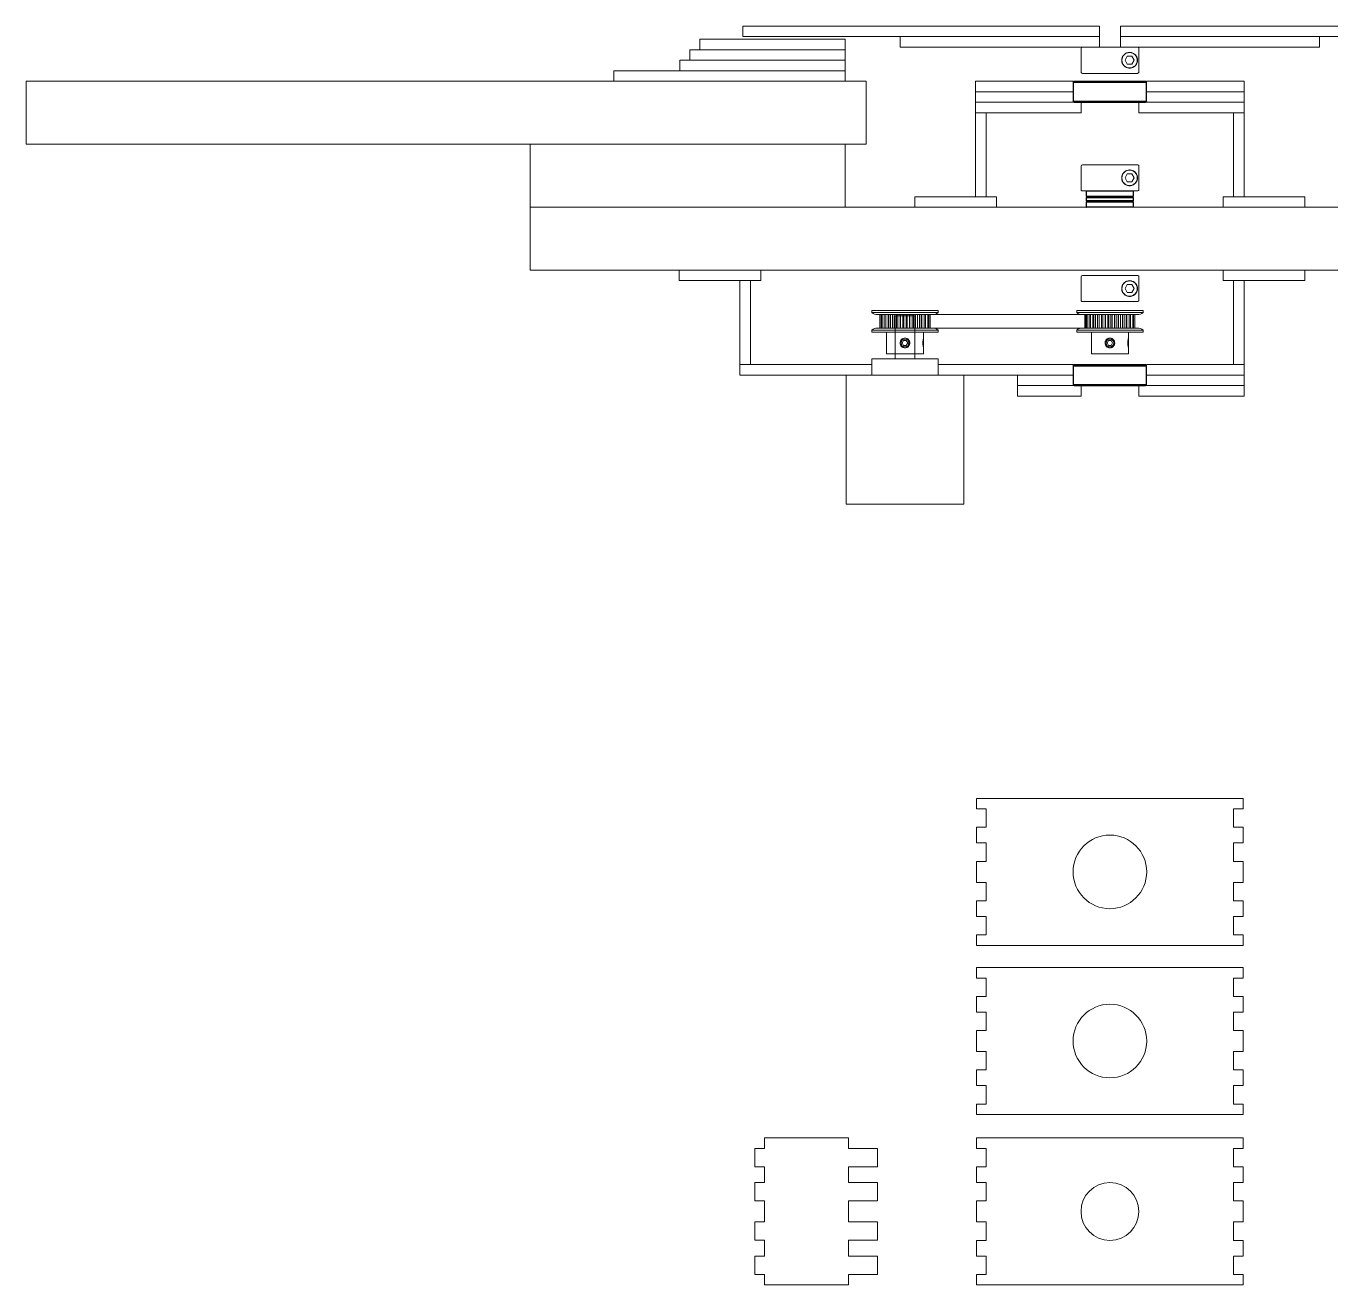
# Model space of a CAD drawing. Header units: inches. Extents: x 16.6 to 75.2, y -29 to 1.7.
# Drawn here: x 16.61 to 32.14, y -13.33 to 1.66 of the extents above; entities that cross this region are included whole.
import ezdxf

# ---------------------------------------------------------------- set-up
doc = ezdxf.new("R2010")
doc.units = ezdxf.units.IN
doc.header["$MEASUREMENT"] = 0
doc.linetypes.add('SLD-Solid', pattern=[0])
for name, color, linetype, lineweight in [('A-DETL-LWT3', 8, 'Continuous', 0), ('A-DETL-LWT5', 2, 'Continuous', 0), ('A-DETL-LWT6', 6, 'Continuous', 0)]:
    doc.layers.add(name, color=color, linetype=linetype, lineweight=lineweight)

# ---------------------------------------------------------------- blocks, each defined once
blk = doc.blocks.new('Pulley')
at = {"color": 0, "linetype": 'SLD-Solid', "lineweight": 15}
for p, q in [((-0.235, 0.395), (-0.26, 0.395)), ((-0.26, 0), (-0.26, 0.395)), ((-0.235, 0), (-0.235, 0.395)), ((-0.21, 0), (-0.21, 0.328)), ((-0.05, 0), (-0.05, 0.328)), ((0, 0.395), (-0.025, 0.395)), ((-0.025, 0), (-0.025, 0.395)), ((0, 0), (0, 0.395)), ((-0.445, 0.221), (-0.516, 0.221)), ((-0.516, 0), (-0.516, 0.221)), ((-0.434, 0.221), (-0.436, 0.219)), ((-0.342, 0.221), (-0.434, 0.221)), ((-0.34, 0.219), (-0.342, 0.221)), ((-0.26, 0.221), (-0.331, 0.221)), ((-0.05, 0.298), (-0.21, 0.298)), ((-0.05, 0.295), (-0.21, 0.295)), ((-0.05, 0.281), (-0.21, 0.281)), ((-0.05, 0.271), (-0.21, 0.271)), ((-0.05, 0.246), (-0.21, 0.246)), ((-0.05, 0.229), (-0.21, 0.229)), ((-0.05, 0.202), (-0.21, 0.202)), ((-0.05, 0.193), (-0.21, 0.193)), ((-0.05, 0.171), (-0.21, 0.171)), ((-0.516, -0.221), (-0.516, 0)), ((-0.388, 0.032), (-0.416, 0.016)), ((-0.416, 0.016), (-0.416, -0.016)), ((-0.36, 0.016), (-0.388, 0.032)), ((-0.36, -0.016), (-0.36, 0.016)), ((-0.26, -0.395), (-0.26, 0)), ((-0.235, -0.395), (-0.235, 0)), ((-0.05, 0.148), (-0.21, 0.148)), ((-0.05, 0.127), (-0.21, 0.127)), ((-0.05, 0.102), (-0.21, 0.102)), ((-0.05, 0.084), (-0.21, 0.084)), ((-0.05, 0.058), (-0.21, 0.058)), ((-0.05, 0.053), (-0.21, 0.053)), ((-0.05, 0.025), (-0.21, 0.025)), ((-0.05, 0.013), (-0.21, 0.013)), ((-0.21, -0.328), (-0.21, 0)), ((-0.05, -0.328), (-0.05, 0)), ((-0.025, -0.395), (-0.025, 0)), ((0, -0.395), (0, 0)), ((-0.416, -0.016), (-0.388, -0.032)), ((-0.388, -0.032), (-0.36, -0.016)), ((-0.05, -0.013), (-0.21, -0.013)), ((-0.05, -0.025), (-0.21, -0.025)), ((-0.05, -0.053), (-0.21, -0.053)), ((-0.05, -0.058), (-0.21, -0.058)), ((-0.05, -0.084), (-0.21, -0.084)), ((-0.05, -0.102), (-0.21, -0.102)), ((-0.05, -0.127), (-0.21, -0.127)), ((-0.05, -0.148), (-0.21, -0.148)), ((-0.516, -0.221), (-0.26, -0.221)), ((-0.05, -0.171), (-0.21, -0.171)), ((-0.05, -0.193), (-0.21, -0.193)), ((-0.05, -0.202), (-0.21, -0.202)), ((-0.05, -0.229), (-0.21, -0.229)), ((-0.05, -0.246), (-0.21, -0.246)), ((-0.05, -0.271), (-0.21, -0.271)), ((-0.05, -0.281), (-0.21, -0.281)), ((-0.05, -0.295), (-0.21, -0.295)), ((-0.05, -0.298), (-0.21, -0.298)), ((-0.26, -0.395), (-0.235, -0.395)), ((-0.025, -0.395), (0, -0.395))]:
    blk.add_line(p, q, dxfattribs=at)
for radius in [0.056, 0.046]:
    blk.add_circle((-0.388, 0), radius, dxfattribs=at)
for centre, start, end in [((-0.312, 0.328), 0, 40.9245), ((0.052, 0.328), 139.0755, 180), ((-0.312, -0.328), 319.0755, 0), ((0.052, -0.328), 180, 220.9245)]:
    blk.add_arc(centre, 0.102, start, end, dxfattribs=at)
for points, knots in [([(-0.445, 0.221), (-0.445, 0.221), (-0.446, 0.221), (-0.445, 0.221), (-0.445, 0.221), (-0.444, 0.221), (-0.442, 0.22), (-0.44, 0.22), (-0.438, 0.219), (-0.436, 0.219), (-0.433, 0.218), (-0.43, 0.217), (-0.427, 0.217), (-0.423, 0.216), (-0.419, 0.216), (-0.415, 0.215), (-0.41, 0.215), (-0.406, 0.214), (-0.401, 0.214), (-0.396, 0.214), (-0.391, 0.213), (-0.386, 0.213), (-0.382, 0.213), (-0.377, 0.214), (-0.372, 0.214), (-0.368, 0.214), (-0.364, 0.215), (-0.359, 0.215), (-0.355, 0.216), (-0.352, 0.216), (-0.348, 0.217), (-0.345, 0.218), (-0.342, 0.218), (-0.339, 0.219), (-0.337, 0.219), (-0.335, 0.22), (-0.333, 0.22), (-0.332, 0.221), (-0.331, 0.221), (-0.331, 0.221), (-0.331, 0.221), (-0.331, 0.221)], [0, 0, 0, 0, 0.004709, 0.031679, 0.057243, 0.082808, 0.109101, 0.135396, 0.161221, 0.187047, 0.213582, 0.240116, 0.266686, 0.293255, 0.320587, 0.347919, 0.37461, 0.401301, 0.428813, 0.456324, 0.482257, 0.50819, 0.534904, 0.561619, 0.58711, 0.612602, 0.638804, 0.665006, 0.691043, 0.717079, 0.743832, 0.770585, 0.797312, 0.824038, 0.851552, 0.879065, 0.90557, 0.932074, 0.959396, 0.986717, 1, 1, 1, 1]), ([(-0.331, 0), (-0.331, 0.004), (-0.331, 0.008), (-0.332, 0.015), (-0.333, 0.019), (-0.336, 0.026), (-0.338, 0.029), (-0.342, 0.035), (-0.345, 0.038), (-0.353, 0.046), (-0.359, 0.05), (-0.373, 0.056), (-0.38, 0.057), (-0.392, 0.057), (-0.396, 0.057), (-0.403, 0.056), (-0.407, 0.055), (-0.417, 0.05), (-0.423, 0.046), (-0.431, 0.038), (-0.434, 0.035), (-0.438, 0.029), (-0.44, 0.026), (-0.443, 0.019), (-0.444, 0.015), (-0.445, 0.008), (-0.446, 0.004), (-0.446, -0.007), (-0.444, -0.015), (-0.44, -0.025), (-0.438, -0.029), (-0.434, -0.035), (-0.431, -0.038), (-0.426, -0.043), (-0.423, -0.046), (-0.417, -0.05), (-0.414, -0.052), (-0.403, -0.056), (-0.396, -0.058), (-0.384, -0.058), (-0.38, -0.057), (-0.373, -0.056), (-0.369, -0.055), (-0.359, -0.05), (-0.353, -0.046), (-0.342, -0.035), (-0.338, -0.029), (-0.333, -0.019), (-0.332, -0.015), (-0.331, -0.008), (-0.331, -0.004), (-0.331, 0)], [0, 0, 0, 0, 0.03125, 0.03125, 0.0625, 0.0625, 0.09375, 0.09375, 0.125, 0.125, 0.1875, 0.1875, 0.25, 0.25, 0.28125, 0.28125, 0.3125, 0.3125, 0.375, 0.375, 0.40625, 0.40625, 0.4375, 0.4375, 0.46875, 0.46875, 0.5, 0.5, 0.5625, 0.5625, 0.59375, 0.59375, 0.625, 0.625, 0.65625, 0.65625, 0.6875, 0.6875, 0.75, 0.75, 0.78125, 0.78125, 0.8125, 0.8125, 0.875, 0.875, 0.9375, 0.9375, 0.96875, 0.96875, 1, 1, 1, 1])]:
    blk.add_open_spline(points, degree=3, knots=knots, dxfattribs=at)
blk = doc.blocks.new('Thrust_bearing')
at = {"color": 0, "linetype": 'SLD-Solid', "lineweight": 25}
for p, q in [((-0.193, -0.279), (-0.193, 0.279)), ((-0.131, 0.281), (-0.191, 0.281)), ((-0.129, 0.279), (-0.129, -0.279)), ((-0.117, -0.279), (-0.117, 0.279)), ((-0.078, 0.281), (-0.115, 0.281)), ((-0.076, 0.279), (-0.076, -0.279)), ((-0.064, -0.279), (-0.064, 0.279)), ((-0.002, 0.281), (-0.062, 0.281)), ((0, 0.279), (0, -0.279)), ((-0.191, -0.281), (-0.131, -0.281)), ((-0.115, -0.281), (-0.078, -0.281)), ((-0.062, -0.281), (-0.002, -0.281))]:
    blk.add_line(p, q, dxfattribs=at)
for centre, radius, start, end in [((-0.191, 0.279), 0.00193, 90, 180), ((-0.131, 0.279), 0.00193, 0, 90), ((-0.115, 0.279), 0.00193, 90, 180), ((-0.078, 0.279), 0.00193, 0, 90), ((-0.062, 0.279), 0.00193, 90, 180), ((-0.002, 0.279), 0.00193, 0, 90), ((-0.096, 0.102), 0.0322, 128.6822, 180), ((-0.096, 0.102), 0.0322, 180, 231.3178), ((-0.096, 0.102), 0.0322, 308.6822, 51.3178), ((-0.191, -0.279), 0.00193, 180, 270), ((-0.131, -0.279), 0.00193, 270, 0), ((-0.096, -0.204), 0.0322, 128.6822, 180), ((-0.096, -0.204), 0.0322, 180, 231.3178), ((-0.115, -0.279), 0.00193, 180, 270), ((-0.078, -0.279), 0.00193, 270, 0), ((-0.096, -0.204), 0.0322, 308.6822, 51.3178), ((-0.062, -0.279), 0.00193, 180, 270), ((-0.002, -0.279), 0.00193, 270, 0)]:
    blk.add_arc(centre, radius, start, end, dxfattribs=at)
blk = doc.blocks.new('shaft_collar')
at = {"color": 0, "linetype": 'SLD-Solid', "lineweight": 15}
for p, q in [((-0.313, -0.328), (-0.313, 0.328)), ((-0.016, 0.344), (-0.297, 0.344)), ((0, 0.328), (0, -0.328)), ((-0.156, 0.288), (-0.203, 0.261)), ((-0.203, 0.261), (-0.203, 0.207)), ((-0.203, 0.207), (-0.156, 0.18)), ((-0.109, 0.261), (-0.156, 0.288)), ((-0.156, 0.18), (-0.109, 0.207)), ((-0.109, 0.207), (-0.109, 0.261)), ((-0.297, -0.344), (-0.016, -0.344))]:
    blk.add_line(p, q, dxfattribs=at)
blk.add_circle((-0.156, 0.234), 0.0915, dxfattribs=at)
for centre, start, end in [((-0.297, -0.328), 180, 270), ((-0.016, -0.328), 270, 0)]:
    blk.add_arc(centre, 0.0156, start, end, dxfattribs=at)
for points, knots in [([(-0.313, 0.328), (-0.313, 0.332), (-0.311, 0.336), (-0.305, 0.342), (-0.301, 0.344), (-0.297, 0.344)], [0, 0, 0, 0, 0.5, 0.5, 1, 1, 1, 1]), ([(-0.25, 0.234), (-0.25, 0.222), (-0.248, 0.21), (-0.241, 0.192), (-0.237, 0.186), (-0.229, 0.175), (-0.224, 0.169), (-0.213, 0.159), (-0.207, 0.155), (-0.194, 0.147), (-0.186, 0.145), (-0.171, 0.141), (-0.163, 0.14), (-0.148, 0.14), (-0.14, 0.141), (-0.125, 0.145), (-0.117, 0.148), (-0.104, 0.156), (-0.098, 0.16), (-0.087, 0.17), (-0.082, 0.176), (-0.074, 0.187), (-0.071, 0.193), (-0.066, 0.206), (-0.065, 0.212), (-0.063, 0.224), (-0.062, 0.23), (-0.062, 0.241), (-0.063, 0.247), (-0.065, 0.257), (-0.066, 0.262), (-0.072, 0.277), (-0.077, 0.285), (-0.089, 0.301), (-0.096, 0.307), (-0.109, 0.315), (-0.113, 0.318), (-0.123, 0.322), (-0.129, 0.324), (-0.139, 0.326), (-0.142, 0.327), (-0.149, 0.328), (-0.153, 0.328), (-0.161, 0.328), (-0.165, 0.328), (-0.172, 0.327), (-0.176, 0.326), (-0.185, 0.324), (-0.191, 0.322), (-0.2, 0.317), (-0.205, 0.315), (-0.217, 0.306), (-0.224, 0.3), (-0.236, 0.284), (-0.241, 0.276), (-0.246, 0.261), (-0.248, 0.256), (-0.25, 0.245), (-0.25, 0.24), (-0.25, 0.234)], [0, 0, 0, 0, 0.0625, 0.0625, 0.09375, 0.09375, 0.125, 0.125, 0.15625, 0.15625, 0.1875, 0.1875, 0.21875, 0.21875, 0.25, 0.25, 0.28125, 0.28125, 0.3125, 0.3125, 0.34375, 0.34375, 0.375, 0.375, 0.40625, 0.40625, 0.4375, 0.4375, 0.46875, 0.46875, 0.5, 0.5, 0.5625, 0.5625, 0.625, 0.625, 0.65625, 0.65625, 0.6875, 0.6875, 0.703125, 0.703125, 0.71875, 0.71875, 0.734375, 0.734375, 0.75, 0.75, 0.78125, 0.78125, 0.8125, 0.8125, 0.875, 0.875, 0.9375, 0.9375, 0.96875, 0.96875, 1, 1, 1, 1]), ([(-0.016, 0.344), (-0.011, 0.344), (-0.007, 0.342), (-0.002, 0.336), (0, 0.332), (0, 0.328)], [0, 0, 0, 0, 0.5, 0.5, 1, 1, 1, 1])]:
    blk.add_open_spline(points, degree=3, knots=knots, dxfattribs=at)
blk = doc.blocks.new('Bearing')
at = {"color": 0, "linetype": 'SLD-Solid', "lineweight": 25}
for p, q in [((-0.2375, 0.4375), (-0.25, 0.425)), ((-0.25, -0.425), (-0.25, 0.425)), ((-0.0125, 0.4375), (-0.2375, 0.4375)), ((-0.2375, -0.4375), (-0.2375, 0.4375)), ((0, 0.425), (-0.0125, 0.4375)), ((-0.0125, -0.4375), (-0.0125, 0.4375)), ((0, -0.425), (0, 0.425)), ((-0.25, -0.425), (-0.2375, -0.4375)), ((-0.2375, -0.4375), (-0.0125, -0.4375)), ((-0.0125, -0.4375), (0, -0.425))]:
    blk.add_line(p, q, dxfattribs=at)
blk = doc.blocks.new('Encoder')
for points in [[(-0.118, 1.732), (0.118, 1.732), (0.118, 2.244), (-0.118, 2.244)], [(-0.394, 1.535), (0.394, 1.535), (0.394, 1.732), (-0.394, 1.732)], [(0.699, 0), (0.699, 1.535), (-0.699, 1.535), (-0.699, 0)]]:
    blk.add_lwpolyline(points, close=True)
blk = doc.blocks.new('bearing_holder_top')
at = {"layer": 'A-DETL-LWT3'}
blk.add_lwpolyline([(1.587, 0.875), (-1.587, 0.875), (-1.587, 0.75), (-1.472, 0.75), (-1.472, 0.531), (-1.587, 0.531), (-1.587, 0.344), (-1.472, 0.344), (-1.472, 0.125), (-1.587, 0.125), (-1.587, -0.125), (-1.472, -0.125), (-1.472, -0.344), (-1.587, -0.344), (-1.587, -0.531), (-1.472, -0.531), (-1.472, -0.75), (-1.587, -0.75), (-1.587, -0.875), (1.587, -0.875), (1.587, -0.75), (1.472, -0.75), (1.472, -0.531), (1.587, -0.531), (1.587, -0.344), (1.472, -0.344), (1.472, -0.125), (1.587, -0.125), (1.587, 0.125), (1.472, 0.125), (1.472, 0.344), (1.587, 0.344), (1.587, 0.531), (1.472, 0.531), (1.472, 0.75), (1.587, 0.75), (1.587, 0.875), (-1.587, 0.875)], close=True, dxfattribs=at)
blk.add_circle((0, 0), 0.438, dxfattribs=at)
blk = doc.blocks.new('bearing_support_top')
at = {"layer": 'A-DETL-LWT3'}
blk.add_lwpolyline([(1.587, 0.875), (-1.587, 0.875), (-1.587, 0.75), (-1.472, 0.75), (-1.472, 0.531), (-1.587, 0.531), (-1.587, 0.344), (-1.472, 0.344), (-1.472, 0.125), (-1.587, 0.125), (-1.587, -0.125), (-1.472, -0.125), (-1.472, -0.344), (-1.587, -0.344), (-1.587, -0.531), (-1.472, -0.531), (-1.472, -0.75), (-1.587, -0.75), (-1.587, -0.875), (1.587, -0.875), (1.587, -0.75), (1.472, -0.75), (1.472, -0.531), (1.587, -0.531), (1.587, -0.344), (1.472, -0.344), (1.472, -0.125), (1.587, -0.125), (1.587, 0.125), (1.472, 0.125), (1.472, 0.344), (1.587, 0.344), (1.587, 0.531), (1.472, 0.531), (1.472, 0.75), (1.587, 0.75), (1.587, 0.875), (-1.587, 0.875)], close=True, dxfattribs=at)
blk.add_circle((0, 0), 0.344, dxfattribs=at)
blk = doc.blocks.new('top_vertical_side')
at = {"layer": 'A-DETL-LWT3'}
blk.add_lwpolyline([(0.375, -0.875), (0.375, -0.75), (0.03, -0.75), (0.03, -0.53125), (0.375, -0.53125), (0.375, -0.34375), (0.03, -0.34375), (0.03, -0.125), (0.375, -0.125), (0.375, 0.125), (0.03, 0.125), (0.03, 0.34375), (0.375, 0.34375), (0.375, 0.53125), (0.03, 0.53125), (0.03, 0.75), (0.375, 0.75), (0.375, 0.875), (1.375, 0.875), (1.375, 0.75), (1.49, 0.75), (1.49, 0.53125), (1.375, 0.53125), (1.375, 0.34375), (1.49, 0.34375), (1.49, 0.125), (1.375, 0.125), (1.375, -0.125), (1.49, -0.125), (1.49, -0.34375), (1.375, -0.34375), (1.375, -0.53125), (1.49, -0.53125), (1.49, -0.75), (1.375, -0.75), (1.375, -0.875)], close=True, dxfattribs=at)

msp = doc.modelspace()

# ---------------------------------------------------------------- linework, layer by layer
at = {"layer": 'A-DETL-LWT3'}
for points in [[(29.382, 1.662), (25.137, 1.662), (25.137, 1.537), (29.382, 1.537)], [(29.632, 1.662), (33.877, 1.662), (33.877, 1.537), (29.632, 1.537)], [(26.357, 1.506), (24.625, 1.506), (24.625, 1.381), (26.357, 1.381)], [(29.382, 1.537), (27.012, 1.537), (27.012, 1.412), (29.382, 1.412)], [(29.632, 1.537), (32.002, 1.537), (32.002, 1.412), (29.632, 1.412)], [(26.357, 1.256), (24.389, 1.256), (24.389, 1.131), (26.357, 1.131)], [(26.357, 1.381), (24.507, 1.381), (24.507, 1.256), (26.357, 1.256)], [(26.357, 1.131), (23.601, 1.131), (23.601, 1.006), (26.357, 1.006)], [(29.069, 1.006), (27.909, 1.006), (27.909, 0.881), (29.069, 0.881)], [(29.944, 1.006), (31.104, 1.006), (31.104, 0.881), (29.944, 0.881)], [(29.069, 0.881), (27.909, 0.881), (27.909, 0.756), (29.069, 0.756)], [(29.944, 0.881), (31.104, 0.881), (31.104, 0.756), (29.944, 0.756)], [(29.163, 0.756), (27.909, 0.756), (27.909, 0.631), (29.163, 0.631)], [(27.909, 0.631), (27.909, -0.369), (28.034, -0.369), (28.034, 0.631)], [(29.851, 0.756), (31.104, 0.756), (31.104, 0.631), (29.851, 0.631)], [(31.104, 0.631), (31.104, -0.369), (30.979, -0.369), (30.979, 0.631)], [(28.159, -0.369), (27.187, -0.369), (27.187, -0.494), (28.159, -0.494)], [(30.854, -0.369), (31.827, -0.369), (31.827, -0.494), (30.854, -0.494)], [(25.354, -1.369), (24.382, -1.369), (24.382, -1.244), (25.354, -1.244)], [(25.104, -2.369), (25.104, -1.369), (25.229, -1.369), (25.229, -2.369)], [(30.854, -1.369), (31.827, -1.369), (31.827, -1.244), (30.854, -1.244)], [(31.104, -2.369), (31.104, -1.369), (30.979, -1.369), (30.979, -2.369)], [(25.104, -2.369), (26.674, -2.369), (26.674, -2.494), (25.104, -2.494)], [(29.069, -2.369), (27.462, -2.369), (27.462, -2.494), (29.069, -2.494)], [(29.944, -2.369), (31.104, -2.369), (31.104, -2.494), (29.944, -2.494)], [(29.069, -2.494), (28.409, -2.494), (28.409, -2.619), (29.069, -2.619)], [(29.163, -2.619), (28.409, -2.619), (28.409, -2.744), (29.163, -2.744)], [(29.851, -2.619), (31.104, -2.619), (31.104, -2.744), (29.851, -2.744)], [(29.944, -2.494), (31.104, -2.494), (31.104, -2.619), (29.944, -2.619)]]:
    msp.add_lwpolyline(points, close=True, dxfattribs=at)
at = {"layer": 'A-DETL-LWT5'}
for p, q in [((27.366, -1.773), (29.209, -1.773)), ((27.366, -1.933), (29.209, -1.933))]:
    msp.add_line(p, q, dxfattribs=at)
at = {"layer": 'A-DETL-LWT6'}
for points in [[(26.607, 1.006), (26.607, 0.256), (16.607, 0.256), (16.607, 1.006)], [(26.357, 0.256), (22.607, 0.256), (22.607, -0.494), (26.357, -0.494)], [(36.407, -0.494), (36.407, -1.244), (22.607, -1.244), (22.607, -0.494)]]:
    msp.add_lwpolyline(points, close=True, dxfattribs=at)

# ---------------------------------------------------------------- block references
for name, p in [('bearing_holder_top', (29.507, -8.408)), ('bearing_holder_top', (29.507, -10.422)), ('bearing_support_top', (29.507, -12.451))]:
    msp.add_blockref(name, p)
at = {"xscale": -1}
msp.add_blockref('top_vertical_side', (26.771, -12.451), dxfattribs=at)
at = {"layer": 'A-DETL-LWT5', "rotation": 270}
for name, p in [('shaft_collar', (29.507, 1.099)), ('Bearing', (29.507, 0.756)), ('shaft_collar', (29.507, -0.301)), ('Thrust_bearing', (29.507, -0.494)), ('shaft_collar', (29.507, -1.619)), ('Bearing', (29.507, -2.619))]:
    msp.add_blockref(name, p, dxfattribs=at)
at = {"layer": 'A-DETL-LWT5'}
msp.add_blockref('Encoder', (27.068, -4.03), dxfattribs=at)
at = {"layer": 'A-DETL-LWT5', "xscale": -1, "rotation": 270}
for p in [(27.068, -1.723), (29.507, -1.723)]:
    msp.add_blockref('Pulley', p, dxfattribs=at)

doc.saveas('drawing.dxf')
